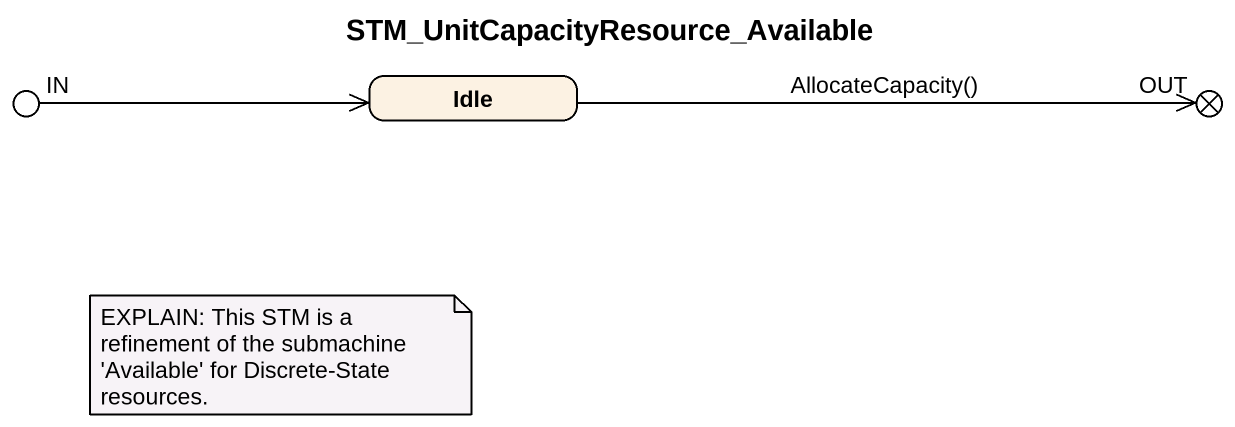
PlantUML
@startuml
title STM_UnitCapacityResource_Available
hide empty description
state IN <<choice>>
state Idle
state OUT <<choice>>
IN -right-> Idle
Idle -right-> OUT : AllocateCapacity()
note as N1
  EXPLAIN: This STM is a refinement of the submachine 'Available' for Discrete-State resources.
end note
@enduml
